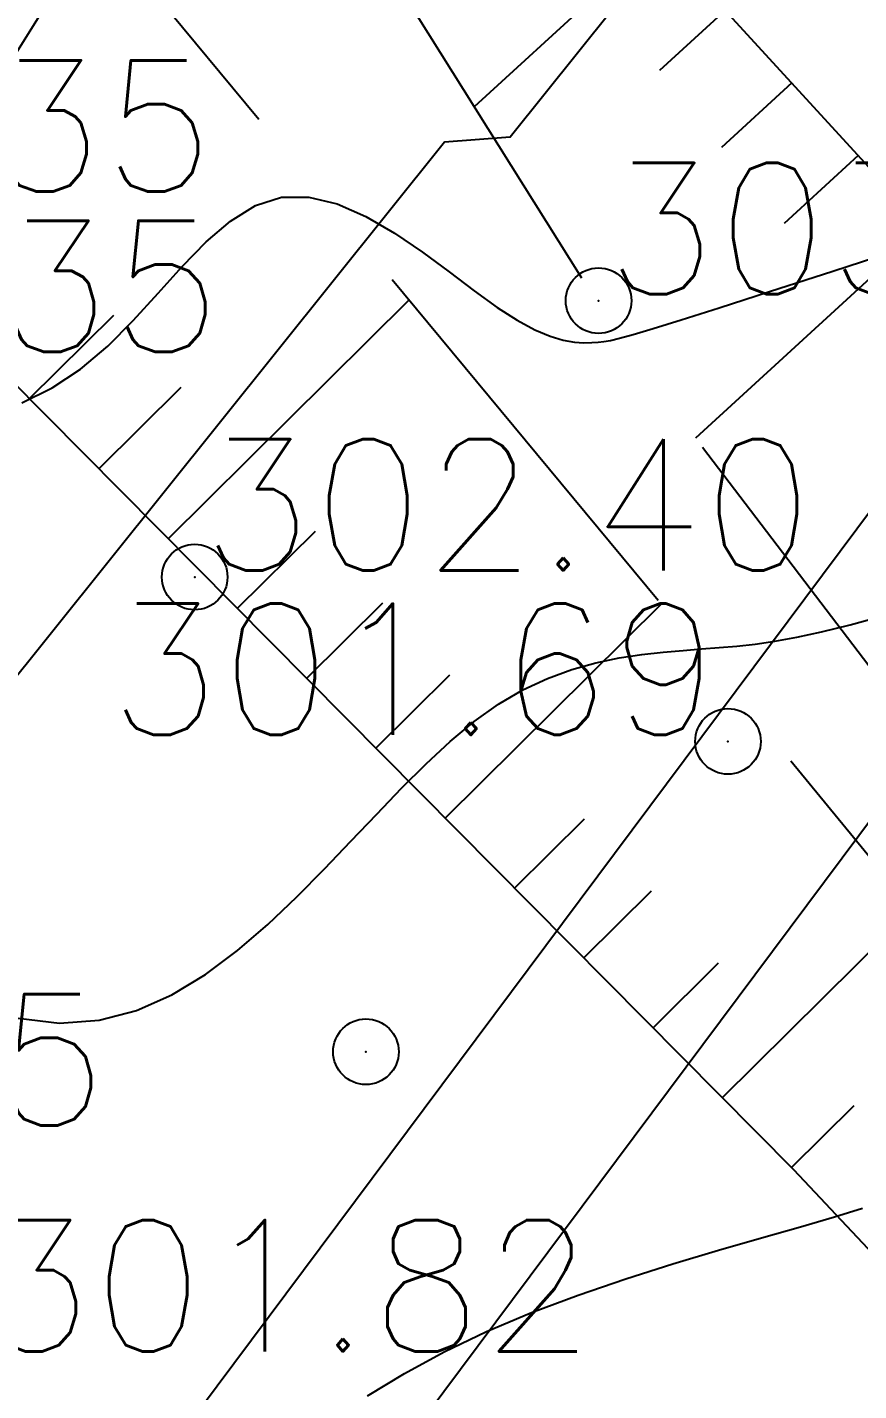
# Model space of a CAD drawing. Header units: millimetres. Extents: x 524954 to 526204, y 9523489 to 9524010.
# Drawn here: x 526014.28 to 526020.62, y 9523802.39 to 9523812.78 of the extents above; entities that cross this region are included whole.
import ezdxf
from ezdxf.enums import TextEntityAlignment as Align

# ---------------------------------------------------------------- set-up
doc = ezdxf.new("R2010")
doc.units = ezdxf.units.MM
doc.header["$PDMODE"] = 32
doc.header["$PDSIZE"] = 0.5
doc.linetypes.add('CACHE2', pattern=[4.7625, 3.175, -1.5875])
for name, color, linetype in [('Bas_Talus', 40, 'CACHE2'), ('CN_01_00', 3, 'Continuous'), ('CN_02_00', 4, 'Continuous'), ('Haut_Talus', 30, 'Continuous'), ('PLUME_4', 3, 'Continuous'), ('PLUME_5', 6, 'Continuous'), ('PLUME_6', 2, 'Continuous'), ('Talus', 2, 'Continuous'), ('TopoAlt', 3, 'Continuous'), ('TOPOJIS', 7, 'Continuous')]:
    doc.layers.add(name, color=color, linetype=linetype)
doc.styles.add('Simplex 1.0', font='Simplex.shx', dxfattribs={"width": 0.99, "height": 1})

# ---------------------------------------------------------------- blocks, each defined once
blk = doc.blocks.new('TCPOINT M')
at = {"color": 0}
blk.add_point((0, 0), dxfattribs=at)
at = {"layer": 'TopoAlt', "style": 'Simplex 1.0', "width": 0.99}
blk.add_attdef('ALT', (0.15, 0.15), '', height=1, dxfattribs=at)

msp = doc.modelspace()

# ---------------------------------------------------------------- linework, layer by layer
at = {"layer": 'Bas_Talus', "flags": 128}
for points in [[(526014.289, 9523817.598), (526018.793, 9523810.412), (526022.725, 9523805.249), (526025.26, 9523803.699), (526028.935, 9523802.665), (526035.981, 9523799.762), (526038.258, 9523799.296), (526042.918, 9523796.703), (526044.316, 9523795.722), (526047.683, 9523792.872), (526048.148, 9523791.838), (526051.101, 9523788.108), (526052.241, 9523783.292), (526052.81, 9523780.709), (526053.796, 9523775.573), (526054.871, 9523772.115), (526056.113, 9523765.907), (526057.933, 9523760.868), (526060.417, 9523751.763)], [(526058.834, 9523750.859), (526054.874, 9523761.678), (526052.719, 9523767.792), (526050.448, 9523772.385), (526051.028, 9523778.338), (526050.271, 9523783.977), (526048.171, 9523789.181), (526042.349, 9523792.03), (526038.681, 9523792.437), (526032.568, 9523795.169), (526027.379, 9523800.009), (526021.266, 9523805.765), (526019.627, 9523807.764), (526012.873, 9523815.903)]]:
    msp.add_lwpolyline(points, dxfattribs=at)
at = {"layer": 'CN_01_00', "flags": 128}
for points, elevation in [([(526014.239, 9523809.921), (526014.469, 9523810.034), (526014.687, 9523810.177), (526014.893, 9523810.352), (526015.088, 9523810.549), (526015.277, 9523810.756), (526015.461, 9523810.96), (526015.644, 9523811.147), (526015.829, 9523811.306), (526016.019, 9523811.424), (526016.218, 9523811.488), (526016.426, 9523811.489), (526016.642, 9523811.436), (526016.861, 9523811.34), (526017.079, 9523811.213), (526017.292, 9523811.069), (526017.496, 9523810.919), (526017.687, 9523810.774), (526017.861, 9523810.648), (526018.014, 9523810.55), (526018.149, 9523810.478), (526018.265, 9523810.429), (526018.365, 9523810.399), (526018.45, 9523810.383), (526018.521, 9523810.378), (526018.582, 9523810.379), (526018.632, 9523810.384), (526018.675, 9523810.388), (526018.724, 9523810.396), (526018.793, 9523810.412), (526018.897, 9523810.441), (526019.049, 9523810.486), (526019.263, 9523810.553), (526019.554, 9523810.645), (526019.937, 9523810.768), (526020.418, 9523810.924), (526020.981, 9523811.107)], 303), ([(526016.874, 9523802.352), (526017.156, 9523802.524), (526017.457, 9523802.688), (526017.779, 9523802.842), (526018.122, 9523802.987), (526018.479, 9523803.121), (526018.841, 9523803.245), (526019.201, 9523803.358), (526019.548, 9523803.462), (526019.875, 9523803.557), (526020.172, 9523803.641), (526020.431, 9523803.716), (526020.646, 9523803.782)], 301)]:
    msp.add_lwpolyline(points, dxfattribs=dict(at, elevation=elevation))
at = {"layer": 'CN_02_00', "elevation": 302, "flags": 128}
msp.add_lwpolyline([(526014.21, 9523805.23), (526014.527, 9523805.192), (526014.828, 9523805.215), (526015.113, 9523805.29), (526015.383, 9523805.409), (526015.639, 9523805.564), (526015.882, 9523805.746), (526016.114, 9523805.946), (526016.334, 9523806.156), (526016.545, 9523806.369), (526016.747, 9523806.579), (526016.943, 9523806.785), (526017.133, 9523806.983), (526017.32, 9523807.169), (526017.504, 9523807.34), (526017.687, 9523807.493), (526017.872, 9523807.625), (526018.058, 9523807.733), (526018.245, 9523807.82), (526018.431, 9523807.888), (526018.614, 9523807.939), (526018.792, 9523807.976), (526018.963, 9523808.003), (526019.126, 9523808.021), (526019.278, 9523808.034), (526019.419, 9523808.045), (526019.554, 9523808.055), (526019.688, 9523808.066), (526019.827, 9523808.082), (526019.977, 9523808.104), (526020.144, 9523808.134), (526020.333, 9523808.175), (526020.55, 9523808.228), (526020.801, 9523808.296)], dxfattribs=at)
at = {"layer": 'Haut_Talus', "flags": 128}
for points in [[(526013.158, 9523827.175), (526016.477, 9523820.983), (526018.98, 9523813.589), (526022.318, 9523809.944), (526024.513, 9523806.068), (526032.544, 9523802.84), (526038.814, 9523801.855), (526041.913, 9523800.617), (526047.239, 9523796.072), (526052.251, 9523790.862), (526054.15, 9523787.729), (526056.467, 9523780.209), (526057.875, 9523770.625), (526060.602, 9523766.817), (526060.767, 9523761.87), (526061.346, 9523757.241), (526062.667, 9523753.861)], [(526056.64, 9523747.182), (526054.163, 9523755.757), (526050.695, 9523763.26), (526049.126, 9523767.052), (526047.554, 9523770.789), (526047.554, 9523773.839), (526048.379, 9523778.374), (526048.214, 9523781.342), (526046.56, 9523787.218), (526043.663, 9523788.556), (526036.232, 9523790.287), (526033.094, 9523792.019), (526029.543, 9523795.399), (526023.921, 9523800.035), (526020.123, 9523804.075), (526013.855, 9523810.396), (526008.091, 9523814)]]:
    msp.add_lwpolyline(points, dxfattribs=at)
at = {"layer": 'PLUME_4'}
msp.add_lwpolyline([(526058.726, 9523871.57), (526056.913, 9523868.931), (526051.512, 9523860.515), (526046.645, 9523851.637), (526041.243, 9523843.222), (526035.805, 9523835.305), (526035.307, 9523835.268), (526029.869, 9523827.352), (526023.932, 9523819.398), (526017.959, 9523811.944), (526017.46, 9523811.907), (526011.487, 9523804.453), (526004.443, 9523797.923), (525998.47, 9523790.468), (525998.507, 9523789.969), (525991.463, 9523783.439), (525986.025, 9523775.522), (525979.018, 9523768.494), (525979.018, 9523768.494), (525971.44, 9523762.426), (525963.327, 9523756.82), (525953.535, 9523753.599)], dxfattribs=at)
msp.add_lwpolyline([(526058.726, 9523871.57), (526056.913, 9523868.931), (526051.512, 9523860.515), (526046.645, 9523851.637), (526041.243, 9523843.222), (526035.805, 9523835.305), (526035.307, 9523835.268), (526029.869, 9523827.352), (526023.932, 9523819.398), (526017.959, 9523811.944), (526017.46, 9523811.907), (526011.487, 9523804.453), (526004.443, 9523797.923), (525998.47, 9523790.468), (525998.507, 9523789.969), (525991.463, 9523783.439), (525986.025, 9523775.522), (525979.018, 9523768.494), (525979.018, 9523768.494), (525971.44, 9523762.426), (525963.327, 9523756.82), (525953.535, 9523753.599)], dxfattribs=at)
at = {"layer": 'PLUME_5'}
msp.add_lwpolyline([(526061.864, 9523869.793), (526060.087, 9523866.656), (526054.686, 9523858.24), (526049.284, 9523849.825), (526043.882, 9523841.409), (526038.979, 9523833.03), (526038.979, 9523833.03), (526033.578, 9523824.614), (526027.641, 9523816.661), (526022.203, 9523808.744), (526022.203, 9523808.744), (526016.266, 9523800.791), (526010.293, 9523793.336)], dxfattribs=at)
at = {"layer": 'PLUME_6'}
msp.add_lwpolyline([(526060.794, 9523870.718), (526059.017, 9523867.58), (526053.616, 9523859.165), (526048.214, 9523850.749), (526042.812, 9523842.334), (526037.41, 9523833.918), (526037.41, 9523833.918), (526032.009, 9523825.502), (526026.571, 9523817.586), (526021.133, 9523809.669), (526021.133, 9523809.669), (526015.196, 9523801.715), (526008.724, 9523794.224)], dxfattribs=at)
at = {"layer": 'Talus'}
for p, q in [((526013.115, 9523810.859), (526014.81, 9523813.569)), ((526019.094, 9523813.465), (526017.687, 9523812.177)), ((526019.6, 9523812.912), (526019.098, 9523812.452)), ((526020.107, 9523812.359), (526019.57, 9523811.867)), ((526020.613, 9523811.806), (526020.048, 9523811.288)), ((526021.12, 9523811.252), (526019.372, 9523809.652)), ((526015.353, 9523808.885), (526017.187, 9523810.704)), ((526014.296, 9523809.95), (526014.939, 9523810.588)), ((526014.825, 9523809.418), (526015.452, 9523810.04)), ((526015.881, 9523808.353), (526016.476, 9523808.943)), ((526016.409, 9523807.82), (526016.989, 9523808.395)), ((526017.465, 9523806.755), (526019.11, 9523808.387)), ((526016.937, 9523807.288), (526017.501, 9523807.847)), ((526017.993, 9523806.222), (526018.526, 9523806.751)), ((526018.521, 9523805.69), (526019.037, 9523806.201)), ((526019.577, 9523804.625), (526021.024, 9523806.059)), ((526019.049, 9523805.157), (526019.548, 9523805.652)), ((526020.105, 9523804.092), (526020.582, 9523804.565))]:
    msp.add_line(p, q, dxfattribs=at)

# ---------------------------------------------------------------- block references
at = {"layer": 'TOPOJIS'}
ref = msp.add_blockref('TCPOINT M', (526010.99, 9523811.48, 304.35), dxfattribs=at)
ref.add_attrib('ALT', '304.35', (526011.04, 9523811.53, 304.35), dxfattribs={"layer": 'TopoAlt', "height": 1, "style": 'Simplex 1.0', "width": 0.99})
ref = msp.add_blockref('TCPOINT M', (526018.634, 9523810.699, 303.13), dxfattribs=at)
ref.add_attrib('ALT', '303.13', (526018.684, 9523810.749, 303.13), dxfattribs={"layer": 'TopoAlt', "height": 1, "style": 'Simplex 1.0', "width": 0.99})
ref = msp.add_blockref('TCPOINT M', (526011.047, 9523810.258, 303.35), dxfattribs=at)
ref.add_attrib('ALT', '303.35', (526011.097, 9523810.308, 303.35), dxfattribs={"layer": 'TopoAlt', "height": 1, "style": 'Simplex 1.0', "width": 0.99})
ref = msp.add_blockref('TCPOINT M', (526015.556, 9523808.593, 302.4), dxfattribs=at)
ref.add_attrib('ALT', '302.40', (526015.606, 9523808.643, 302.4), dxfattribs={"layer": 'TopoAlt', "height": 1, "style": 'Simplex 1.0', "width": 0.99})
ref = msp.add_blockref('TCPOINT M', (526019.62, 9523807.34, 301.69), dxfattribs=at)
ref.add_attrib('ALT', '301.69', dxfattribs={"layer": 'TopoAlt', "height": 1, "style": 'Simplex 1.0', "width": 0.99}).set_placement((526019.57, 9523807.39, 301.69), align=Align.RIGHT)
ref = msp.add_blockref('TCPOINT M', (526010.176, 9523804.364, 301.85), dxfattribs=at)
ref.add_attrib('ALT', '301.85', (526010.226, 9523804.414, 301.85), dxfattribs={"layer": 'TopoAlt', "height": 1, "style": 'Simplex 1.0', "width": 0.99})
msp.add_blockref('TCPOINT M', (526016.861, 9523804.975, 301.81), dxfattribs=at)
ref = msp.add_blockref('TCPOINT M', (526013.878, 9523802.642, 301.82), dxfattribs=at)
ref.add_attrib('ALT', '301.82', (526013.928, 9523802.692, 301.82), dxfattribs={"layer": 'TopoAlt', "height": 1, "style": 'Simplex 1.0', "width": 0.99})

doc.saveas('drawing.dxf')
